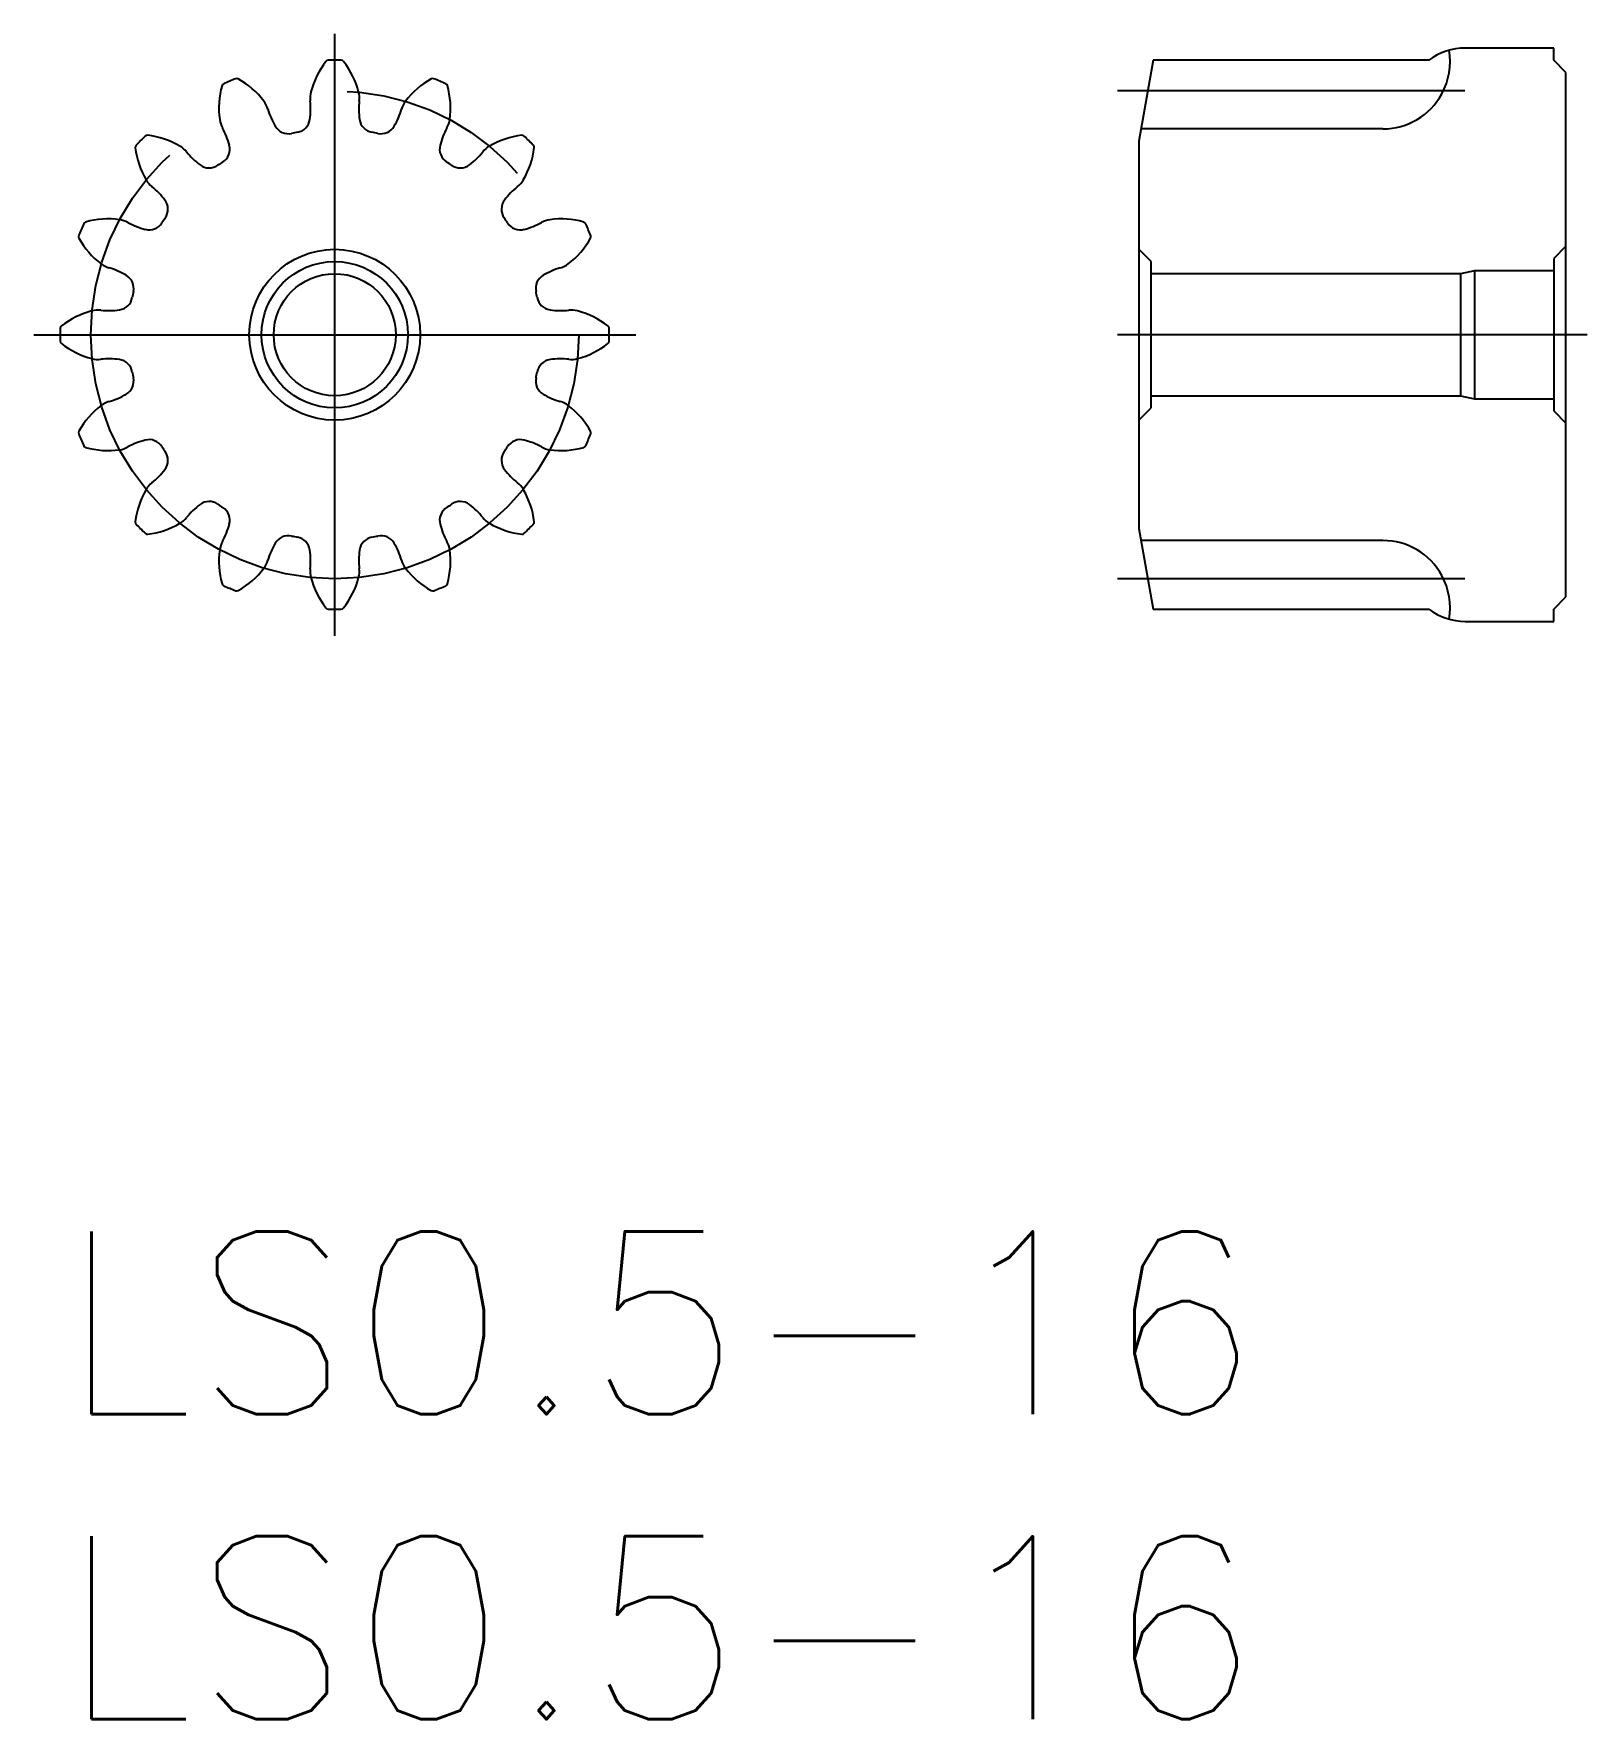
# Model space of a CAD drawing. Extents: x -0.4 to 25, y -8 to 19.6.
import ezdxf

# ---------------------------------------------------------------- set-up
doc = ezdxf.new("R2010")
doc.units = 0
doc.header["$LTSCALE"] = 0.5
doc.linetypes.add('CENTER', pattern=[50.8, 31.75, -6.35, 6.35, -6.35])
for name, color, linetype in [('MSM_CENTER', 1, 'CENTER'), ('MSM_CONTINUOUS', 7, 'CONTINUOUS'), ('MSM_PART_NUMBER', 7, 'CONTINUOUS')]:
    doc.layers.add(name, color=color, linetype=linetype)
doc.styles.get("Standard").update_dxf_attribs({"font": 'txt.shx', "height": 1, "bigfont": 'bigfont.shx'})

# ---------------------------------------------------------------- blocks, each defined once
blk = doc.blocks.new('*U16')
at = {"layer": 'MSM_PART_NUMBER'}
blk.add_text('LS0.5-16', height=3, dxfattribs=at).set_placement((0, -3))
blk = doc.blocks.new('*U17')
at = {"layer": 'MSM_PART_NUMBER'}
blk.add_text('LS0.5-16', height=3, dxfattribs=at).set_placement((0, -8))

msp = doc.modelspace()

# ---------------------------------------------------------------- linework, layer by layer
at = {"layer": 'MSM_CENTER'}
for p, q in [((4.5, 9.765), (4.5, 19.635)), ((23.026, 18.7), (17.336, 18.7)), ((-0.435, 14.7), (9.435, 14.7)), ((25.036, 14.7), (17.336, 14.7)), ((23.026, 10.7), (17.336, 10.7))]:
    msp.add_line(p, q, dxfattribs=at)
msp.add_circle((4.5, 14.7), 4, dxfattribs=at)
at = {"layer": 'MSM_CONTINUOUS'}
for p, q in [((24.486, 19.4), (23.036, 19.4)), ((24.486, 19.2), (24.486, 19.4)), ((17.919, 19.2), (17.686, 17.875)), ((22.436, 19.2), (17.919, 19.2)), ((24.686, 19), (24.486, 19.2)), ((24.686, 10.4), (24.686, 19)), ((21.686, 18.075), (17.721, 18.075)), ((17.686, 17.875), (17.686, 11.525)), ((17.886, 15.9), (17.686, 16.1)), ((24.686, 16.15), (24.486, 15.95)), ((17.886, 13.5), (17.886, 15.9)), ((24.486, 15.95), (24.486, 13.45)), ((22.956, 15.7), (17.886, 15.7)), ((23.186, 15.75), (22.956, 15.7)), ((22.956, 15.7), (22.956, 13.7)), ((23.186, 15.75), (23.186, 13.65)), ((24.486, 15.75), (23.186, 15.75)), ((17.886, 13.7), (22.956, 13.7)), ((22.956, 13.7), (23.186, 13.65)), ((23.186, 13.65), (24.486, 13.65)), ((17.686, 13.3), (17.886, 13.5)), ((24.486, 13.45), (24.686, 13.25)), ((17.686, 11.525), (17.919, 10.2)), ((21.686, 11.325), (17.721, 11.325)), ((24.486, 10.2), (24.686, 10.4)), ((17.919, 10.2), (22.436, 10.2)), ((23.036, 10), (24.486, 10)), ((24.486, 10), (24.486, 10.2))]:
    msp.add_line(p, q, dxfattribs=at)
for radius in [1.4, 1.2, 1]:
    msp.add_circle((4.5, 14.7), radius, dxfattribs=at)
for centre, radius, start, end in [((23.036, 18.4), 1, 90, 126.8699), ((21.675, 19.18), 1.111, 331.3575, 9.5455), ((5.4, 18.35), 1.333, 141.491, 165.625), ((4.395, 19.149), 0.05, 91.3482, 141.491), ((4.5, 14.7), 4.5, 88.6518, 91.3482), ((4.605, 19.149), 0.05, 38.509, 88.6518), ((3.6, 18.35), 1.333, 14.375, 38.509), ((2.701, 18.77), 0.05, 113.8482, 163.991), ((4.5, 14.7), 4.5, 111.1518, 113.8482), ((2.894, 18.85), 0.05, 61.009, 111.1518), ((2.272, 17.728), 1.333, 36.875, 61.009), ((6.728, 17.728), 1.333, 118.991, 143.125), ((6.106, 18.85), 0.05, 68.8482, 118.991), ((4.5, 14.7), 4.5, 66.1518, 68.8482), ((6.299, 18.77), 0.05, 16.009, 66.1518), ((3.934, 18.416), 1.333, 163.991, 188.125), ((3.015, 18.285), 0.405, 16.2472, 36.875), ((2.874, 18.404), 1.231, 351.8739, 6.167), ((4.5, 18.58), 0.405, 165.625, 186.2528), ((4.5, 18.58), 0.405, 353.7472, 14.375), ((6.126, 18.404), 1.231, 173.833, 188.1261), ((5.985, 18.285), 0.405, 143.125, 163.7528), ((5.066, 18.416), 1.333, 351.875, 16.009), ((21.689, 19.167), 1.092, 269.8553, 331.5763), ((4.585, 18.744), 1.231, 196.333, 210.6261), ((4.415, 18.744), 1.231, 329.3739, 343.667), ((1.428, 17.92), 0.05, 83.509, 133.6518), ((1.283, 16.645), 1.333, 59.375, 83.509), ((3.015, 18.285), 0.405, 188.125, 208.7528), ((1.58, 17.5), 1.231, 14.3739, 28.667), ((3.741, 18.245), 0.25, 210.6261, 282.0891), ((4.5, 14.7), 3.375, 100.4109, 102.0891), ((3.845, 18.265), 0.25, 280.4109, 351.8739), ((5.155, 18.265), 0.25, 188.1261, 259.5891), ((4.5, 14.7), 3.375, 77.9109, 79.5891), ((5.259, 18.245), 0.25, 257.9109, 329.3739), ((7.42, 17.5), 1.231, 151.333, 165.6261), ((5.985, 18.285), 0.405, 331.2472, 351.875), ((7.717, 16.645), 1.333, 96.491, 120.625), ((7.572, 17.92), 0.05, 46.3482, 96.491), ((1.28, 17.772), 0.05, 136.3482, 186.491), ((2.555, 17.917), 1.333, 186.491, 210.625), ((4.5, 14.7), 4.5, 133.6518, 136.3482), ((1.756, 17.444), 0.405, 38.7472, 59.375), ((3.031, 18.469), 1.231, 218.833, 233.1261), ((2.53, 17.743), 0.25, 302.9109, 14.3739), ((6.47, 17.743), 0.25, 165.6261, 237.0891), ((5.969, 18.469), 1.231, 306.8739, 321.167), ((7.244, 17.444), 0.405, 120.625, 141.2528), ((6.445, 17.917), 1.333, 329.375, 353.509), ((4.5, 14.7), 4.5, 43.6518, 46.3482), ((7.72, 17.772), 0.05, 353.509, 43.6518), ((2.442, 17.684), 0.25, 233.1261, 304.5891), ((4.5, 14.7), 3.375, 122.9109, 124.5891), ((4.5, 14.7), 3.375, 55.4109, 57.0891), ((6.558, 17.684), 0.25, 235.4109, 306.8739), ((1.756, 17.444), 0.405, 210.625, 231.2528), ((7.244, 17.444), 0.405, 308.7472, 329.375), ((0.731, 16.169), 1.231, 36.8739, 51.167), ((1.516, 16.758), 0.25, 325.4109, 36.8739), ((7.484, 16.758), 0.25, 143.1261, 214.5891), ((8.269, 16.169), 1.231, 128.833, 143.1261), ((0.784, 15.266), 1.333, 81.875, 106.009), ((0.915, 16.185), 0.405, 61.2472, 81.875), ((4.5, 14.7), 3.375, 145.4109, 147.0891), ((4.5, 14.7), 3.375, 32.9109, 34.5891), ((8.085, 16.185), 0.405, 98.125, 118.7528), ((8.216, 15.266), 1.333, 73.991, 98.125), ((0.35, 16.306), 0.05, 158.8482, 208.991), ((4.5, 14.7), 4.5, 156.1518, 158.8482), ((0.43, 16.499), 0.05, 106.009, 156.1518), ((1.7, 17.62), 1.231, 241.333, 255.6261), ((1.457, 16.67), 0.25, 255.6261, 327.0891), ((7.543, 16.67), 0.25, 212.9109, 284.3739), ((7.3, 17.62), 1.231, 284.3739, 298.667), ((8.57, 16.499), 0.05, 23.8482, 73.991), ((4.5, 14.7), 4.5, 21.1518, 23.8482), ((8.65, 16.306), 0.05, 331.009, 21.1518), ((1.472, 16.928), 1.333, 208.991, 233.125), ((7.528, 16.928), 1.333, 306.875, 331.009), ((0.915, 16.185), 0.405, 233.125, 253.7528), ((0.456, 14.615), 1.231, 59.3739, 73.667), ((8.544, 14.615), 1.231, 106.333, 120.6261), ((8.085, 16.185), 0.405, 286.2472, 306.875), ((0.955, 15.459), 0.25, 347.9109, 59.3739), ((8.045, 15.459), 0.25, 120.6261, 192.0891), ((0.935, 15.355), 0.25, 278.1261, 349.5891), ((4.5, 14.7), 3.375, 167.9109, 169.5891), ((4.5, 14.7), 3.375, 10.4109, 12.0891), ((8.065, 15.355), 0.25, 190.4109, 261.8739), ((0.85, 13.8), 1.333, 104.375, 128.509), ((0.62, 14.7), 0.405, 83.7472, 104.375), ((0.796, 16.326), 1.231, 263.833, 278.1261), ((8.204, 16.326), 1.231, 261.8739, 276.167), ((8.38, 14.7), 0.405, 75.625, 96.2528), ((8.15, 13.8), 1.333, 51.491, 75.625), ((4.5, 14.7), 4.5, 178.6518, 181.3482), ((0.051, 14.805), 0.05, 128.509, 178.6518), ((8.949, 14.805), 0.05, 1.3482, 51.491), ((4.5, 14.7), 4.5, 358.6518, 1.3482), ((0.051, 14.595), 0.05, 181.3482, 231.491), ((0.85, 15.6), 1.333, 231.491, 255.625), ((8.15, 15.6), 1.333, 284.375, 308.509), ((8.949, 14.595), 0.05, 308.509, 358.6518), ((0.62, 14.7), 0.405, 255.625, 276.2528), ((0.796, 13.074), 1.231, 81.8739, 96.167), ((0.935, 14.045), 0.25, 10.4109, 81.8739), ((8.065, 14.045), 0.25, 98.1261, 169.5891), ((8.204, 13.074), 1.231, 83.833, 98.1261), ((8.38, 14.7), 0.405, 263.7472, 284.375), ((0.955, 13.941), 0.25, 300.6261, 12.0891), ((4.5, 14.7), 3.375, 190.4109, 192.0891), ((8.045, 13.941), 0.25, 167.9109, 239.3739), ((4.5, 14.7), 3.375, 347.9109, 349.5891), ((0.915, 13.215), 0.405, 106.2472, 126.875), ((0.456, 14.785), 1.231, 286.333, 300.6261), ((8.544, 14.785), 1.231, 239.3739, 253.667), ((8.085, 13.215), 0.405, 53.125, 73.7528), ((1.472, 12.472), 1.333, 126.875, 151.009), ((7.528, 12.472), 1.333, 28.991, 53.125), ((0.35, 13.094), 0.05, 151.009, 201.1518), ((4.5, 14.7), 4.5, 201.1518, 203.8482), ((4.5, 14.7), 4.5, 336.1518, 338.8482), ((8.65, 13.094), 0.05, 338.8482, 28.991), ((0.43, 12.901), 0.05, 203.8482, 253.991), ((0.784, 14.134), 1.333, 253.991, 278.125), ((0.915, 13.215), 0.405, 278.125, 298.7528), ((1.7, 11.78), 1.231, 104.3739, 118.667), ((1.457, 12.73), 0.25, 32.9109, 104.3739), ((4.5, 14.7), 3.375, 212.9109, 214.5891), ((1.516, 12.642), 0.25, 323.1261, 34.5891), ((7.484, 12.642), 0.25, 145.4109, 216.8739), ((4.5, 14.7), 3.375, 325.4109, 327.0891), ((7.543, 12.73), 0.25, 75.6261, 147.0891), ((7.3, 11.78), 1.231, 61.333, 75.6261), ((8.085, 13.215), 0.405, 241.2472, 261.875), ((8.216, 14.134), 1.333, 261.875, 286.009), ((8.57, 12.901), 0.05, 286.009, 336.1518), ((0.731, 13.231), 1.231, 308.833, 323.1261), ((8.269, 13.231), 1.231, 216.8739, 231.167), ((2.555, 11.483), 1.333, 149.375, 173.509), ((1.756, 11.956), 0.405, 128.7472, 149.375), ((7.244, 11.956), 0.405, 30.625, 51.2528), ((6.445, 11.483), 1.333, 6.491, 30.625), ((3.031, 10.931), 1.231, 126.8739, 141.167), ((2.442, 11.716), 0.25, 55.4109, 126.8739), ((4.5, 14.7), 3.375, 235.4109, 237.0891), ((4.5, 14.7), 3.375, 302.9109, 304.5891), ((6.558, 11.716), 0.25, 53.1261, 124.5891), ((5.969, 10.931), 1.231, 38.833, 53.1261), ((1.28, 11.628), 0.05, 173.509, 223.6518), ((1.283, 12.755), 1.333, 276.491, 300.625), ((1.756, 11.956), 0.405, 300.625, 321.2528), ((2.53, 11.657), 0.25, 345.6261, 57.0891), ((6.47, 11.657), 0.25, 122.9109, 194.3739), ((7.244, 11.956), 0.405, 218.7472, 239.375), ((7.717, 12.755), 1.333, 239.375, 263.509), ((7.72, 11.628), 0.05, 316.3482, 6.491), ((4.5, 14.7), 4.5, 223.6518, 226.3482), ((1.428, 11.48), 0.05, 226.3482, 276.491), ((1.58, 11.9), 1.231, 331.333, 345.6261), ((3.741, 11.155), 0.25, 77.9109, 149.3739), ((4.5, 14.7), 3.375, 257.9109, 259.5891), ((3.845, 11.135), 0.25, 8.1261, 79.5891), ((5.155, 11.135), 0.25, 100.4109, 171.8739), ((4.5, 14.7), 3.375, 280.4109, 282.0891), ((5.259, 11.155), 0.25, 30.6261, 102.0891), ((7.42, 11.9), 1.231, 194.3739, 208.667), ((7.572, 11.48), 0.05, 263.509, 313.6518), ((4.5, 14.7), 4.5, 313.6518, 316.3482), ((3.934, 10.984), 1.333, 171.875, 196.009), ((3.015, 11.115), 0.405, 151.2472, 171.875), ((4.585, 10.656), 1.231, 149.3739, 163.667), ((2.874, 10.996), 1.231, 353.833, 8.1261), ((6.126, 10.996), 1.231, 171.8739, 186.167), ((4.415, 10.656), 1.231, 16.333, 30.6261), ((5.985, 11.115), 0.405, 8.125, 28.7528), ((5.066, 10.984), 1.333, 343.991, 8.125), ((21.689, 10.233), 1.092, 28.4237, 90.1447), ((2.272, 11.672), 1.333, 298.991, 323.125), ((3.015, 11.115), 0.405, 323.125, 343.7528), ((4.5, 10.82), 0.405, 173.7472, 194.375), ((4.5, 10.82), 0.405, 345.625, 6.2528), ((5.985, 11.115), 0.405, 196.2472, 216.875), ((6.728, 11.672), 1.333, 216.875, 241.009), ((2.701, 10.63), 0.05, 196.009, 246.1518), ((4.5, 14.7), 4.5, 246.1518, 248.8482), ((2.894, 10.55), 0.05, 248.8482, 298.991), ((5.4, 11.05), 1.333, 194.375, 218.509), ((3.6, 11.05), 1.333, 321.491, 345.625), ((6.106, 10.55), 0.05, 241.009, 291.1518), ((4.5, 14.7), 4.5, 291.1518, 293.8482), ((6.299, 10.63), 0.05, 293.8482, 343.991), ((21.675, 10.22), 1.111, 350.4545, 28.6425), ((4.395, 10.251), 0.05, 218.509, 268.6518), ((4.5, 14.7), 4.5, 268.6518, 271.3482), ((4.605, 10.251), 0.05, 271.3482, 321.491), ((23.036, 11), 1, 233.1301, 270)]:
    msp.add_arc(centre, radius, start, end, dxfattribs=at)

# ---------------------------------------------------------------- block references
for name in ['*U16', '*U17']:
    msp.add_blockref(name, (0, 0), dxfattribs=at)

doc.saveas('drawing.dxf')
